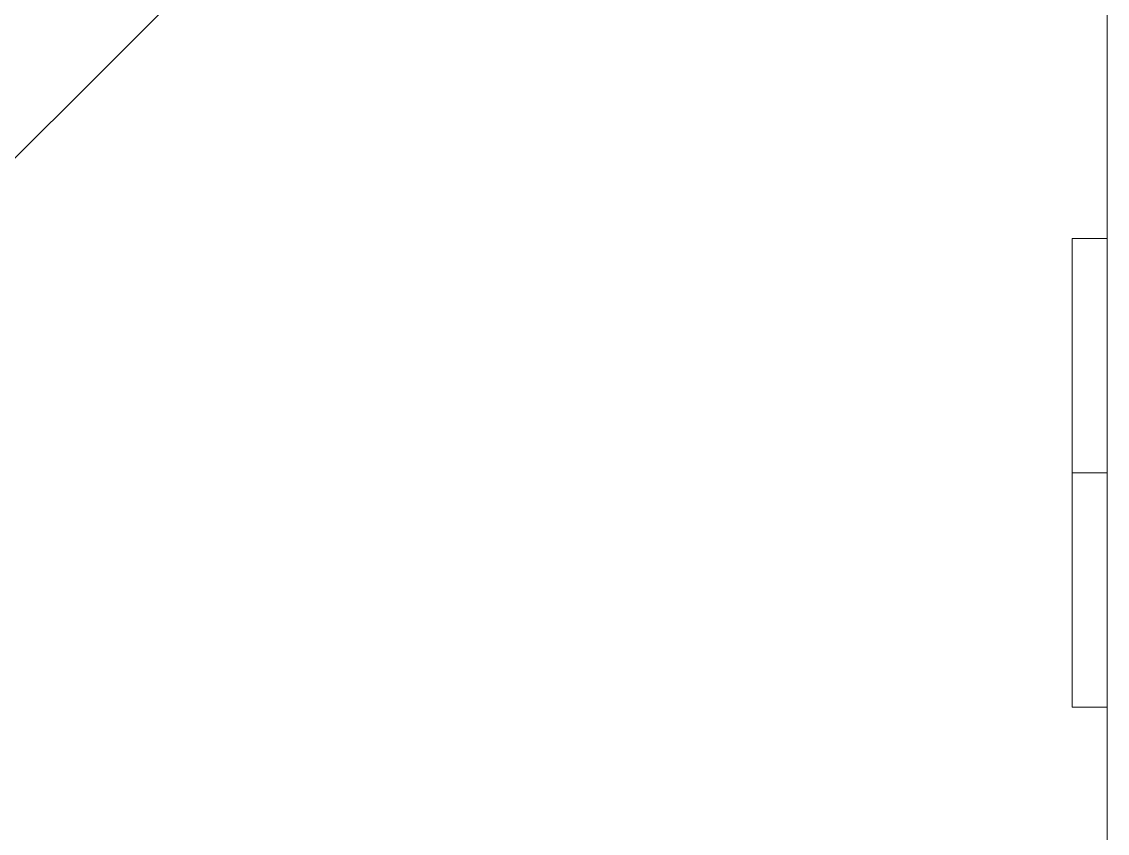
# Model space of a CAD drawing. Header units: millimetres. Extents: x 0 to 36000, y -150 to 30000.
# Drawn here: x 26745 to 36000, y 14925 to 21849 of the extents above; entities that cross this region are included whole.
import ezdxf

# ---------------------------------------------------------------- set-up
doc = ezdxf.new("R2010")
doc.units = ezdxf.units.MM
doc.layers.add('A-FLOR', color=192, linetype='Continuous', lineweight=9)
doc.layers.add('A-WALL', color=113, linetype='Continuous', lineweight=18)

msp = doc.modelspace()

# ---------------------------------------------------------------- meshes
at = {"layer": 'A-FLOR'}
mesh = msp.add_polyface(dxfattribs=at)
corners = [(36000, 30000, 3800), (36000, 0, 3800), (24000, 0, 3800), (24000, 18000, 3800), (0, 18000, 3800), (0, 30000, 3800)]
mesh.append_faces([[corners[k] for k in face] for face in [(1, 2, 3, 0)]], dxfattribs={"vtx2": -1})
mesh.append_faces([[corners[k] for k in face] for face in [(3, 4, 5, 0)]], dxfattribs={"vtx3": -1})
mesh = msp.add_polyface(dxfattribs=at)
corners = [(36000, 30000, 4000), (0, 30000, 4000), (0, 18000, 4000), (24000, 18000, 4000), (24000, 0, 4000), (36000, 0, 4000)]
mesh.append_faces([[corners[k] for k in face] for face in [(1, 2, 3, 0)]], dxfattribs={"vtx2": -1})
mesh.append_faces([[corners[k] for k in face] for face in [(3, 4, 5, 0)]], dxfattribs={"vtx3": -1})
mesh = msp.add_polyface(dxfattribs=at)
corners = [(36000, 30000, 7800), (36000, 0, 7800), (24000, 0, 7800), (24000, 18000, 7800), (0, 18000, 7800), (0, 30000, 7800)]
mesh.append_faces([[corners[k] for k in face] for face in [(1, 2, 3, 0)]], dxfattribs={"vtx2": -1})
mesh.append_faces([[corners[k] for k in face] for face in [(3, 4, 5, 0)]], dxfattribs={"vtx3": -1})
mesh = msp.add_polyface(dxfattribs=at)
corners = [(36000, 30000, 8000), (0, 30000, 8000), (0, 18000, 8000), (24000, 18000, 8000), (24000, 0, 8000), (36000, 0, 8000)]
mesh.append_faces([[corners[k] for k in face] for face in [(1, 2, 3, 0)]], dxfattribs={"vtx2": -1})
mesh.append_faces([[corners[k] for k in face] for face in [(3, 4, 5, 0)]], dxfattribs={"vtx3": -1})
mesh = msp.add_polyface(dxfattribs=at)
corners = [(36000, 30000, 11800), (36000, 0, 11800), (24000, 0, 11800), (24000, 18000, 11800), (0, 18000, 11800), (0, 30000, 11800)]
mesh.append_faces([[corners[k] for k in face] for face in [(1, 2, 3, 0)]], dxfattribs={"vtx2": -1})
mesh.append_faces([[corners[k] for k in face] for face in [(3, 4, 5, 0)]], dxfattribs={"vtx3": -1})
mesh = msp.add_polyface(dxfattribs=at)
corners = [(36000, 30000, 12000), (0, 30000, 12000), (0, 18000, 12000), (24000, 18000, 12000), (24000, 0, 12000), (36000, 0, 12000)]
mesh.append_faces([[corners[k] for k in face] for face in [(1, 2, 3, 0)]], dxfattribs={"vtx2": -1})
mesh.append_faces([[corners[k] for k in face] for face in [(3, 4, 5, 0)]], dxfattribs={"vtx3": -1})
mesh = msp.add_polyface(dxfattribs=at)
corners = [(36000, 30000, 15800), (36000, 0, 15800), (24000, 0, 15800), (24000, 18000, 15800), (0, 18000, 15800), (0, 30000, 15800)]
mesh.append_faces([[corners[k] for k in face] for face in [(1, 2, 3, 0)]], dxfattribs={"vtx2": -1})
mesh.append_faces([[corners[k] for k in face] for face in [(3, 4, 5, 0)]], dxfattribs={"vtx3": -1})
mesh = msp.add_polyface(dxfattribs=at)
corners = [(36000, 30000, 16000), (0, 30000, 16000), (0, 18000, 16000), (24000, 18000, 16000), (24000, 0, 16000), (36000, 0, 16000)]
mesh.append_faces([[corners[k] for k in face] for face in [(1, 2, 3, 0)]], dxfattribs={"vtx2": -1})
mesh.append_faces([[corners[k] for k in face] for face in [(3, 4, 5, 0)]], dxfattribs={"vtx3": -1})
mesh = msp.add_polyface(dxfattribs=at)
corners = [(36000, 30000, 19800), (36000, 0, 19800), (24000, 0, 19800), (24000, 18000, 19800), (0, 18000, 19800), (0, 30000, 19800)]
mesh.append_faces([[corners[k] for k in face] for face in [(1, 2, 3, 0)]], dxfattribs={"vtx2": -1})
mesh.append_faces([[corners[k] for k in face] for face in [(3, 4, 5, 0)]], dxfattribs={"vtx3": -1})
mesh = msp.add_polyface(dxfattribs=at)
corners = [(36000, 30000, 20000), (0, 30000, 20000), (0, 18000, 20000), (24000, 18000, 20000), (24000, 0, 20000), (36000, 0, 20000)]
mesh.append_faces([[corners[k] for k in face] for face in [(1, 2, 3, 0)]], dxfattribs={"vtx2": -1})
mesh.append_faces([[corners[k] for k in face] for face in [(3, 4, 5, 0)]], dxfattribs={"vtx3": -1})
mesh = msp.add_polyface(dxfattribs=at)
corners = [(36000, 30000, 23800), (36000, 0, 23800), (24000, 0, 23800), (24000, 18000, 23800), (0, 18000, 23800), (0, 30000, 23800)]
mesh.append_faces([[corners[k] for k in face] for face in [(1, 2, 3, 0)]], dxfattribs={"vtx2": -1})
mesh.append_faces([[corners[k] for k in face] for face in [(3, 4, 5, 0)]], dxfattribs={"vtx3": -1})
mesh = msp.add_polyface(dxfattribs=at)
corners = [(36000, 30000, 24000), (0, 30000, 24000), (0, 18000, 24000), (24000, 18000, 24000), (24000, 0, 24000), (36000, 0, 24000)]
mesh.append_faces([[corners[k] for k in face] for face in [(1, 2, 3, 0)]], dxfattribs={"vtx2": -1})
mesh.append_faces([[corners[k] for k in face] for face in [(3, 4, 5, 0)]], dxfattribs={"vtx3": -1})
mesh = msp.add_polyface(dxfattribs=at)
corners = [(36000, 30000, 27800), (36000, 0, 27800), (24000, 0, 27800), (24000, 18000, 27800), (0, 18000, 27800), (0, 30000, 27800)]
mesh.append_faces([[corners[k] for k in face] for face in [(1, 2, 3, 0)]], dxfattribs={"vtx2": -1})
mesh.append_faces([[corners[k] for k in face] for face in [(3, 4, 5, 0)]], dxfattribs={"vtx3": -1})
mesh = msp.add_polyface(dxfattribs=at)
corners = [(36000, 30000, 28000), (0, 30000, 28000), (0, 18000, 28000), (24000, 18000, 28000), (24000, 0, 28000), (36000, 0, 28000)]
mesh.append_faces([[corners[k] for k in face] for face in [(1, 2, 3, 0)]], dxfattribs={"vtx2": -1})
mesh.append_faces([[corners[k] for k in face] for face in [(3, 4, 5, 0)]], dxfattribs={"vtx3": -1})
mesh = msp.add_polyface(dxfattribs=at)
corners = [(36000, 30000, 31800), (36000, 0, 31800), (24000, 0, 31800), (24000, 18000, 31800), (0, 18000, 31800), (0, 30000, 31800)]
mesh.append_faces([[corners[k] for k in face] for face in [(1, 2, 3, 0)]], dxfattribs={"vtx2": -1})
mesh.append_faces([[corners[k] for k in face] for face in [(3, 4, 5, 0)]], dxfattribs={"vtx3": -1})
mesh = msp.add_polyface(dxfattribs=at)
corners = [(36000, 30000, 32000), (0, 30000, 32000), (0, 18000, 32000), (24000, 18000, 32000), (24000, 0, 32000), (36000, 0, 32000)]
mesh.append_faces([[corners[k] for k in face] for face in [(1, 2, 3, 0)]], dxfattribs={"vtx2": -1})
mesh.append_faces([[corners[k] for k in face] for face in [(3, 4, 5, 0)]], dxfattribs={"vtx3": -1})
mesh = msp.add_polyface(dxfattribs=at)
corners = [(36000, 30000, 35800), (36000, 0, 35800), (24000, 0, 35800), (24000, 18000, 35800), (0, 18000, 35800), (0, 30000, 35800)]
mesh.append_faces([[corners[k] for k in face] for face in [(1, 2, 3, 0)]], dxfattribs={"vtx2": -1})
mesh.append_faces([[corners[k] for k in face] for face in [(3, 4, 5, 0)]], dxfattribs={"vtx3": -1})
mesh = msp.add_polyface(dxfattribs=at)
corners = [(36000, 30000, 36000), (0, 30000, 36000), (0, 18000, 36000), (24000, 18000, 36000), (24000, 0, 36000), (36000, 0, 36000)]
mesh.append_faces([[corners[k] for k in face] for face in [(1, 2, 3, 0)]], dxfattribs={"vtx2": -1})
mesh.append_faces([[corners[k] for k in face] for face in [(3, 4, 5, 0)]], dxfattribs={"vtx3": -1})
mesh = msp.add_polyface(dxfattribs=at)
corners = [(36000, 30000, 39800), (36000, 0, 39800), (24000, 0, 39800), (24000, 18000, 39800), (0, 18000, 39800), (0, 30000, 39800)]
mesh.append_faces([[corners[k] for k in face] for face in [(1, 2, 3, 0)]], dxfattribs={"vtx2": -1})
mesh.append_faces([[corners[k] for k in face] for face in [(3, 4, 5, 0)]], dxfattribs={"vtx3": -1})
mesh = msp.add_polyface(dxfattribs=at)
corners = [(36000, 30000, 40000), (0, 30000, 40000), (0, 18000, 40000), (24000, 18000, 40000), (24000, 0, 40000), (36000, 0, 40000)]
mesh.append_faces([[corners[k] for k in face] for face in [(1, 2, 3, 0)]], dxfattribs={"vtx2": -1})
mesh.append_faces([[corners[k] for k in face] for face in [(3, 4, 5, 0)]], dxfattribs={"vtx3": -1})
mesh = msp.add_polyface(dxfattribs=at)
corners = [(36000, 0, 3800), (36000, 30000, 3800), (36000, 30000, 4000), (36000, 0, 4000)]
mesh.append_faces([[corners[k] for k in face] for face in [(3, 0, 1, 2)]])
mesh = msp.add_polyface(dxfattribs=at)
corners = [(36000, 0, 7800), (36000, 30000, 7800), (36000, 30000, 8000), (36000, 0, 8000)]
mesh.append_faces([[corners[k] for k in face] for face in [(3, 0, 1, 2)]])
mesh = msp.add_polyface(dxfattribs=at)
corners = [(36000, 0, 11800), (36000, 30000, 11800), (36000, 30000, 12000), (36000, 0, 12000)]
mesh.append_faces([[corners[k] for k in face] for face in [(3, 0, 1, 2)]])
mesh = msp.add_polyface(dxfattribs=at)
corners = [(36000, 0, 15800), (36000, 30000, 15800), (36000, 30000, 16000), (36000, 0, 16000)]
mesh.append_faces([[corners[k] for k in face] for face in [(3, 0, 1, 2)]])
mesh = msp.add_polyface(dxfattribs=at)
corners = [(36000, 0, 19800), (36000, 30000, 19800), (36000, 30000, 20000), (36000, 0, 20000)]
mesh.append_faces([[corners[k] for k in face] for face in [(3, 0, 1, 2)]])
mesh = msp.add_polyface(dxfattribs=at)
corners = [(36000, 0, 23800), (36000, 30000, 23800), (36000, 30000, 24000), (36000, 0, 24000)]
mesh.append_faces([[corners[k] for k in face] for face in [(3, 0, 1, 2)]])
mesh = msp.add_polyface(dxfattribs=at)
corners = [(36000, 0, 27800), (36000, 30000, 27800), (36000, 30000, 28000), (36000, 0, 28000)]
mesh.append_faces([[corners[k] for k in face] for face in [(3, 0, 1, 2)]])
mesh = msp.add_polyface(dxfattribs=at)
corners = [(36000, 0, 31800), (36000, 30000, 31800), (36000, 30000, 32000), (36000, 0, 32000)]
mesh.append_faces([[corners[k] for k in face] for face in [(3, 0, 1, 2)]])
mesh = msp.add_polyface(dxfattribs=at)
corners = [(36000, 0, 35800), (36000, 30000, 35800), (36000, 30000, 36000), (36000, 0, 36000)]
mesh.append_faces([[corners[k] for k in face] for face in [(3, 0, 1, 2)]])
mesh = msp.add_polyface(dxfattribs=at)
corners = [(36000, 0, 39800), (36000, 30000, 39800), (36000, 30000, 40000), (36000, 0, 40000)]
mesh.append_faces([[corners[k] for k in face] for face in [(3, 0, 1, 2)]])
at = {"layer": 'A-WALL'}
mesh = msp.add_polyface(dxfattribs=at)
corners = [(35700, 20000), (35700, 18000), (35700, 18000, 3800), (35700, 20000, 3800)]
mesh.append_faces([[corners[k] for k in face] for face in [(3, 0, 1, 2)]])
mesh = msp.add_polyface(dxfattribs=at)
corners = [(35700, 18000), (35700, 20000), (36000, 20000), (36000, 18000)]
mesh.append_faces([[corners[k] for k in face] for face in [(0, 1, 2, 3)]])
mesh = msp.add_polyface(dxfattribs=at)
corners = [(35700, 20000), (35700, 20000, 3800), (36000, 20000, 3800), (36000, 20000)]
mesh.append_faces([[corners[k] for k in face] for face in [(0, 1, 2, 3)]])
mesh = msp.add_polyface(dxfattribs=at)
corners = [(35700, 20000, 3800), (35700, 18000, 3800), (36000, 18000, 3800), (36000, 20000, 3800)]
mesh.append_faces([[corners[k] for k in face] for face in [(3, 0, 1, 2)]])
mesh = msp.add_polyface(dxfattribs=at)
corners = [(35700, 20000, 4000), (35700, 18000, 4000), (35700, 18000, 7800), (35700, 20000, 7800)]
mesh.append_faces([[corners[k] for k in face] for face in [(3, 0, 1, 2)]])
mesh = msp.add_polyface(dxfattribs=at)
corners = [(35700, 18000, 4000), (35700, 20000, 4000), (36000, 20000, 4000), (36000, 18000, 4000)]
mesh.append_faces([[corners[k] for k in face] for face in [(0, 1, 2, 3)]])
mesh = msp.add_polyface(dxfattribs=at)
corners = [(35700, 20000, 4000), (35700, 20000, 7800), (36000, 20000, 7800), (36000, 20000, 4000)]
mesh.append_faces([[corners[k] for k in face] for face in [(0, 1, 2, 3)]])
mesh = msp.add_polyface(dxfattribs=at)
corners = [(35700, 20000, 7800), (35700, 18000, 7800), (36000, 18000, 7800), (36000, 20000, 7800)]
mesh.append_faces([[corners[k] for k in face] for face in [(3, 0, 1, 2)]])
mesh = msp.add_polyface(dxfattribs=at)
corners = [(35700, 20000, 8000), (35700, 18000, 8000), (35700, 18000, 11800), (35700, 20000, 11800)]
mesh.append_faces([[corners[k] for k in face] for face in [(3, 0, 1, 2)]])
mesh = msp.add_polyface(dxfattribs=at)
corners = [(35700, 18000, 8000), (35700, 20000, 8000), (36000, 20000, 8000), (36000, 18000, 8000)]
mesh.append_faces([[corners[k] for k in face] for face in [(0, 1, 2, 3)]])
mesh = msp.add_polyface(dxfattribs=at)
corners = [(35700, 20000, 8000), (35700, 20000, 11800), (36000, 20000, 11800), (36000, 20000, 8000)]
mesh.append_faces([[corners[k] for k in face] for face in [(0, 1, 2, 3)]])
mesh = msp.add_polyface(dxfattribs=at)
corners = [(35700, 20000, 11800), (35700, 18000, 11800), (36000, 18000, 11800), (36000, 20000, 11800)]
mesh.append_faces([[corners[k] for k in face] for face in [(3, 0, 1, 2)]])
mesh = msp.add_polyface(dxfattribs=at)
corners = [(35700, 20000, 12000), (35700, 18000, 12000), (35700, 18000, 15800), (35700, 20000, 15800)]
mesh.append_faces([[corners[k] for k in face] for face in [(3, 0, 1, 2)]])
mesh = msp.add_polyface(dxfattribs=at)
corners = [(35700, 18000, 12000), (35700, 20000, 12000), (36000, 20000, 12000), (36000, 18000, 12000)]
mesh.append_faces([[corners[k] for k in face] for face in [(0, 1, 2, 3)]])
mesh = msp.add_polyface(dxfattribs=at)
corners = [(35700, 20000, 12000), (35700, 20000, 15800), (36000, 20000, 15800), (36000, 20000, 12000)]
mesh.append_faces([[corners[k] for k in face] for face in [(0, 1, 2, 3)]])
mesh = msp.add_polyface(dxfattribs=at)
corners = [(35700, 20000, 15800), (35700, 18000, 15800), (36000, 18000, 15800), (36000, 20000, 15800)]
mesh.append_faces([[corners[k] for k in face] for face in [(3, 0, 1, 2)]])
mesh = msp.add_polyface(dxfattribs=at)
corners = [(35700, 20000, 16000), (35700, 18000, 16000), (35700, 18000, 19800), (35700, 20000, 19800)]
mesh.append_faces([[corners[k] for k in face] for face in [(3, 0, 1, 2)]])
mesh = msp.add_polyface(dxfattribs=at)
corners = [(35700, 18000, 16000), (35700, 20000, 16000), (36000, 20000, 16000), (36000, 18000, 16000)]
mesh.append_faces([[corners[k] for k in face] for face in [(0, 1, 2, 3)]])
mesh = msp.add_polyface(dxfattribs=at)
corners = [(35700, 20000, 16000), (35700, 20000, 19800), (36000, 20000, 19800), (36000, 20000, 16000)]
mesh.append_faces([[corners[k] for k in face] for face in [(0, 1, 2, 3)]])
mesh = msp.add_polyface(dxfattribs=at)
corners = [(35700, 20000, 19800), (35700, 18000, 19800), (36000, 18000, 19800), (36000, 20000, 19800)]
mesh.append_faces([[corners[k] for k in face] for face in [(3, 0, 1, 2)]])
mesh = msp.add_polyface(dxfattribs=at)
corners = [(35700, 20000, 20000), (35700, 18000, 20000), (35700, 18000, 23800), (35700, 20000, 23800)]
mesh.append_faces([[corners[k] for k in face] for face in [(3, 0, 1, 2)]])
mesh = msp.add_polyface(dxfattribs=at)
corners = [(35700, 18000, 20000), (35700, 20000, 20000), (36000, 20000, 20000), (36000, 18000, 20000)]
mesh.append_faces([[corners[k] for k in face] for face in [(0, 1, 2, 3)]])
mesh = msp.add_polyface(dxfattribs=at)
corners = [(35700, 20000, 20000), (35700, 20000, 23800), (36000, 20000, 23800), (36000, 20000, 20000)]
mesh.append_faces([[corners[k] for k in face] for face in [(0, 1, 2, 3)]])
mesh = msp.add_polyface(dxfattribs=at)
corners = [(35700, 20000, 23800), (35700, 18000, 23800), (36000, 18000, 23800), (36000, 20000, 23800)]
mesh.append_faces([[corners[k] for k in face] for face in [(3, 0, 1, 2)]])
mesh = msp.add_polyface(dxfattribs=at)
corners = [(35700, 20000, 24000), (35700, 18000, 24000), (35700, 18000, 27800), (35700, 20000, 27800)]
mesh.append_faces([[corners[k] for k in face] for face in [(3, 0, 1, 2)]])
mesh = msp.add_polyface(dxfattribs=at)
corners = [(35700, 18000, 24000), (35700, 20000, 24000), (36000, 20000, 24000), (36000, 18000, 24000)]
mesh.append_faces([[corners[k] for k in face] for face in [(0, 1, 2, 3)]])
mesh = msp.add_polyface(dxfattribs=at)
corners = [(35700, 20000, 24000), (35700, 20000, 27800), (36000, 20000, 27800), (36000, 20000, 24000)]
mesh.append_faces([[corners[k] for k in face] for face in [(0, 1, 2, 3)]])
mesh = msp.add_polyface(dxfattribs=at)
corners = [(35700, 20000, 27800), (35700, 18000, 27800), (36000, 18000, 27800), (36000, 20000, 27800)]
mesh.append_faces([[corners[k] for k in face] for face in [(3, 0, 1, 2)]])
mesh = msp.add_polyface(dxfattribs=at)
corners = [(35700, 20000, 28000), (35700, 18000, 28000), (35700, 18000, 31800), (35700, 20000, 31800)]
mesh.append_faces([[corners[k] for k in face] for face in [(3, 0, 1, 2)]])
mesh = msp.add_polyface(dxfattribs=at)
corners = [(35700, 18000, 28000), (35700, 20000, 28000), (36000, 20000, 28000), (36000, 18000, 28000)]
mesh.append_faces([[corners[k] for k in face] for face in [(0, 1, 2, 3)]])
mesh = msp.add_polyface(dxfattribs=at)
corners = [(35700, 20000, 28000), (35700, 20000, 31800), (36000, 20000, 31800), (36000, 20000, 28000)]
mesh.append_faces([[corners[k] for k in face] for face in [(0, 1, 2, 3)]])
mesh = msp.add_polyface(dxfattribs=at)
corners = [(35700, 20000, 31800), (35700, 18000, 31800), (36000, 18000, 31800), (36000, 20000, 31800)]
mesh.append_faces([[corners[k] for k in face] for face in [(3, 0, 1, 2)]])
mesh = msp.add_polyface(dxfattribs=at)
corners = [(35700, 20000, 32000), (35700, 18000, 32000), (35700, 18000, 35800), (35700, 20000, 35800)]
mesh.append_faces([[corners[k] for k in face] for face in [(3, 0, 1, 2)]])
mesh = msp.add_polyface(dxfattribs=at)
corners = [(35700, 18000, 32000), (35700, 20000, 32000), (36000, 20000, 32000), (36000, 18000, 32000)]
mesh.append_faces([[corners[k] for k in face] for face in [(0, 1, 2, 3)]])
mesh = msp.add_polyface(dxfattribs=at)
corners = [(35700, 20000, 32000), (35700, 20000, 35800), (36000, 20000, 35800), (36000, 20000, 32000)]
mesh.append_faces([[corners[k] for k in face] for face in [(0, 1, 2, 3)]])
mesh = msp.add_polyface(dxfattribs=at)
corners = [(35700, 20000, 35800), (35700, 18000, 35800), (36000, 18000, 35800), (36000, 20000, 35800)]
mesh.append_faces([[corners[k] for k in face] for face in [(3, 0, 1, 2)]])
mesh = msp.add_polyface(dxfattribs=at)
corners = [(35700, 20000, 36000), (35700, 18000, 36000), (35700, 18000, 39800), (35700, 20000, 39800)]
mesh.append_faces([[corners[k] for k in face] for face in [(3, 0, 1, 2)]])
mesh = msp.add_polyface(dxfattribs=at)
corners = [(35700, 18000, 36000), (35700, 20000, 36000), (36000, 20000, 36000), (36000, 18000, 36000)]
mesh.append_faces([[corners[k] for k in face] for face in [(0, 1, 2, 3)]])
mesh = msp.add_polyface(dxfattribs=at)
corners = [(35700, 20000, 36000), (35700, 20000, 39800), (36000, 20000, 39800), (36000, 20000, 36000)]
mesh.append_faces([[corners[k] for k in face] for face in [(0, 1, 2, 3)]])
mesh = msp.add_polyface(dxfattribs=at)
corners = [(35700, 20000, 39800), (35700, 18000, 39800), (36000, 18000, 39800), (36000, 20000, 39800)]
mesh.append_faces([[corners[k] for k in face] for face in [(3, 0, 1, 2)]])
mesh = msp.add_polyface(dxfattribs=at)
corners = [(36000, 20000), (36000, 20000, 3800), (36000, 18000, 3800), (36000, 18000)]
mesh.append_faces([[corners[k] for k in face] for face in [(2, 3, 0, 1)]])
mesh = msp.add_polyface(dxfattribs=at)
corners = [(36000, 20000, 4000), (36000, 20000, 7800), (36000, 18000, 7800), (36000, 18000, 4000)]
mesh.append_faces([[corners[k] for k in face] for face in [(2, 3, 0, 1)]])
mesh = msp.add_polyface(dxfattribs=at)
corners = [(36000, 20000, 8000), (36000, 20000, 11800), (36000, 18000, 11800), (36000, 18000, 8000)]
mesh.append_faces([[corners[k] for k in face] for face in [(2, 3, 0, 1)]])
mesh = msp.add_polyface(dxfattribs=at)
corners = [(36000, 20000, 12000), (36000, 20000, 15800), (36000, 18000, 15800), (36000, 18000, 12000)]
mesh.append_faces([[corners[k] for k in face] for face in [(2, 3, 0, 1)]])
mesh = msp.add_polyface(dxfattribs=at)
corners = [(36000, 20000, 16000), (36000, 20000, 19800), (36000, 18000, 19800), (36000, 18000, 16000)]
mesh.append_faces([[corners[k] for k in face] for face in [(2, 3, 0, 1)]])
mesh = msp.add_polyface(dxfattribs=at)
corners = [(36000, 20000, 20000), (36000, 20000, 23800), (36000, 18000, 23800), (36000, 18000, 20000)]
mesh.append_faces([[corners[k] for k in face] for face in [(2, 3, 0, 1)]])
mesh = msp.add_polyface(dxfattribs=at)
corners = [(36000, 20000, 24000), (36000, 20000, 27800), (36000, 18000, 27800), (36000, 18000, 24000)]
mesh.append_faces([[corners[k] for k in face] for face in [(2, 3, 0, 1)]])
mesh = msp.add_polyface(dxfattribs=at)
corners = [(36000, 20000, 28000), (36000, 20000, 31800), (36000, 18000, 31800), (36000, 18000, 28000)]
mesh.append_faces([[corners[k] for k in face] for face in [(2, 3, 0, 1)]])
mesh = msp.add_polyface(dxfattribs=at)
corners = [(36000, 20000, 32000), (36000, 20000, 35800), (36000, 18000, 35800), (36000, 18000, 32000)]
mesh.append_faces([[corners[k] for k in face] for face in [(2, 3, 0, 1)]])
mesh = msp.add_polyface(dxfattribs=at)
corners = [(36000, 20000, 36000), (36000, 20000, 39800), (36000, 18000, 39800), (36000, 18000, 36000)]
mesh.append_faces([[corners[k] for k in face] for face in [(2, 3, 0, 1)]])
mesh = msp.add_polyface(dxfattribs=at)
corners = [(35700, 18000, 3800), (35700, 18000), (36000, 18000), (36000, 18000, 3800)]
mesh.append_faces([[corners[k] for k in face] for face in [(0, 1, 2, 3)]])
mesh = msp.add_polyface(dxfattribs=at)
corners = [(35700, 18000), (35700, 16000), (35700, 16000, 3800), (35700, 18000, 3800)]
mesh.append_faces([[corners[k] for k in face] for face in [(3, 0, 1, 2)]])
mesh = msp.add_polyface(dxfattribs=at)
corners = [(35700, 16000), (35700, 18000), (36000, 18000), (36000, 16000)]
mesh.append_faces([[corners[k] for k in face] for face in [(0, 1, 2, 3)]])
mesh = msp.add_polyface(dxfattribs=at)
corners = [(35700, 18000), (35700, 18000, 3800), (36000, 18000, 3800), (36000, 18000)]
mesh.append_faces([[corners[k] for k in face] for face in [(0, 1, 2, 3)]])
mesh = msp.add_polyface(dxfattribs=at)
corners = [(35700, 18000, 3800), (35700, 16000, 3800), (36000, 16000, 3800), (36000, 18000, 3800)]
mesh.append_faces([[corners[k] for k in face] for face in [(3, 0, 1, 2)]])
mesh = msp.add_polyface(dxfattribs=at)
corners = [(35700, 18000, 7800), (35700, 18000, 4000), (36000, 18000, 4000), (36000, 18000, 7800)]
mesh.append_faces([[corners[k] for k in face] for face in [(0, 1, 2, 3)]])
mesh = msp.add_polyface(dxfattribs=at)
corners = [(35700, 18000, 4000), (35700, 16000, 4000), (35700, 16000, 7800), (35700, 18000, 7800)]
mesh.append_faces([[corners[k] for k in face] for face in [(3, 0, 1, 2)]])
mesh = msp.add_polyface(dxfattribs=at)
corners = [(35700, 16000, 4000), (35700, 18000, 4000), (36000, 18000, 4000), (36000, 16000, 4000)]
mesh.append_faces([[corners[k] for k in face] for face in [(0, 1, 2, 3)]])
mesh = msp.add_polyface(dxfattribs=at)
corners = [(35700, 18000, 4000), (35700, 18000, 7800), (36000, 18000, 7800), (36000, 18000, 4000)]
mesh.append_faces([[corners[k] for k in face] for face in [(0, 1, 2, 3)]])
mesh = msp.add_polyface(dxfattribs=at)
corners = [(35700, 18000, 7800), (35700, 16000, 7800), (36000, 16000, 7800), (36000, 18000, 7800)]
mesh.append_faces([[corners[k] for k in face] for face in [(3, 0, 1, 2)]])
mesh = msp.add_polyface(dxfattribs=at)
corners = [(35700, 18000, 11800), (35700, 18000, 8000), (36000, 18000, 8000), (36000, 18000, 11800)]
mesh.append_faces([[corners[k] for k in face] for face in [(0, 1, 2, 3)]])
mesh = msp.add_polyface(dxfattribs=at)
corners = [(35700, 18000, 8000), (35700, 16000, 8000), (35700, 16000, 11800), (35700, 18000, 11800)]
mesh.append_faces([[corners[k] for k in face] for face in [(3, 0, 1, 2)]])
mesh = msp.add_polyface(dxfattribs=at)
corners = [(35700, 16000, 8000), (35700, 18000, 8000), (36000, 18000, 8000), (36000, 16000, 8000)]
mesh.append_faces([[corners[k] for k in face] for face in [(0, 1, 2, 3)]])
mesh = msp.add_polyface(dxfattribs=at)
corners = [(35700, 18000, 8000), (35700, 18000, 11800), (36000, 18000, 11800), (36000, 18000, 8000)]
mesh.append_faces([[corners[k] for k in face] for face in [(0, 1, 2, 3)]])
mesh = msp.add_polyface(dxfattribs=at)
corners = [(35700, 18000, 11800), (35700, 16000, 11800), (36000, 16000, 11800), (36000, 18000, 11800)]
mesh.append_faces([[corners[k] for k in face] for face in [(3, 0, 1, 2)]])
mesh = msp.add_polyface(dxfattribs=at)
corners = [(35700, 18000, 15800), (35700, 18000, 12000), (36000, 18000, 12000), (36000, 18000, 15800)]
mesh.append_faces([[corners[k] for k in face] for face in [(0, 1, 2, 3)]])
mesh = msp.add_polyface(dxfattribs=at)
corners = [(35700, 18000, 12000), (35700, 16000, 12000), (35700, 16000, 15800), (35700, 18000, 15800)]
mesh.append_faces([[corners[k] for k in face] for face in [(3, 0, 1, 2)]])
mesh = msp.add_polyface(dxfattribs=at)
corners = [(35700, 16000, 12000), (35700, 18000, 12000), (36000, 18000, 12000), (36000, 16000, 12000)]
mesh.append_faces([[corners[k] for k in face] for face in [(0, 1, 2, 3)]])
mesh = msp.add_polyface(dxfattribs=at)
corners = [(35700, 18000, 12000), (35700, 18000, 15800), (36000, 18000, 15800), (36000, 18000, 12000)]
mesh.append_faces([[corners[k] for k in face] for face in [(0, 1, 2, 3)]])
mesh = msp.add_polyface(dxfattribs=at)
corners = [(35700, 18000, 15800), (35700, 16000, 15800), (36000, 16000, 15800), (36000, 18000, 15800)]
mesh.append_faces([[corners[k] for k in face] for face in [(3, 0, 1, 2)]])
mesh = msp.add_polyface(dxfattribs=at)
corners = [(35700, 18000, 19800), (35700, 18000, 16000), (36000, 18000, 16000), (36000, 18000, 19800)]
mesh.append_faces([[corners[k] for k in face] for face in [(0, 1, 2, 3)]])
mesh = msp.add_polyface(dxfattribs=at)
corners = [(35700, 18000, 16000), (35700, 16000, 16000), (35700, 16000, 19800), (35700, 18000, 19800)]
mesh.append_faces([[corners[k] for k in face] for face in [(3, 0, 1, 2)]])
mesh = msp.add_polyface(dxfattribs=at)
corners = [(35700, 16000, 16000), (35700, 18000, 16000), (36000, 18000, 16000), (36000, 16000, 16000)]
mesh.append_faces([[corners[k] for k in face] for face in [(0, 1, 2, 3)]])
mesh = msp.add_polyface(dxfattribs=at)
corners = [(35700, 18000, 16000), (35700, 18000, 19800), (36000, 18000, 19800), (36000, 18000, 16000)]
mesh.append_faces([[corners[k] for k in face] for face in [(0, 1, 2, 3)]])
mesh = msp.add_polyface(dxfattribs=at)
corners = [(35700, 18000, 19800), (35700, 16000, 19800), (36000, 16000, 19800), (36000, 18000, 19800)]
mesh.append_faces([[corners[k] for k in face] for face in [(3, 0, 1, 2)]])
mesh = msp.add_polyface(dxfattribs=at)
corners = [(35700, 18000, 23800), (35700, 18000, 20000), (36000, 18000, 20000), (36000, 18000, 23800)]
mesh.append_faces([[corners[k] for k in face] for face in [(0, 1, 2, 3)]])
mesh = msp.add_polyface(dxfattribs=at)
corners = [(35700, 18000, 20000), (35700, 16000, 20000), (35700, 16000, 23800), (35700, 18000, 23800)]
mesh.append_faces([[corners[k] for k in face] for face in [(3, 0, 1, 2)]])
mesh = msp.add_polyface(dxfattribs=at)
corners = [(35700, 16000, 20000), (35700, 18000, 20000), (36000, 18000, 20000), (36000, 16000, 20000)]
mesh.append_faces([[corners[k] for k in face] for face in [(0, 1, 2, 3)]])
mesh = msp.add_polyface(dxfattribs=at)
corners = [(35700, 18000, 20000), (35700, 18000, 23800), (36000, 18000, 23800), (36000, 18000, 20000)]
mesh.append_faces([[corners[k] for k in face] for face in [(0, 1, 2, 3)]])
mesh = msp.add_polyface(dxfattribs=at)
corners = [(35700, 18000, 23800), (35700, 16000, 23800), (36000, 16000, 23800), (36000, 18000, 23800)]
mesh.append_faces([[corners[k] for k in face] for face in [(3, 0, 1, 2)]])
mesh = msp.add_polyface(dxfattribs=at)
corners = [(35700, 18000, 27800), (35700, 18000, 24000), (36000, 18000, 24000), (36000, 18000, 27800)]
mesh.append_faces([[corners[k] for k in face] for face in [(0, 1, 2, 3)]])
mesh = msp.add_polyface(dxfattribs=at)
corners = [(35700, 18000, 24000), (35700, 16000, 24000), (35700, 16000, 27800), (35700, 18000, 27800)]
mesh.append_faces([[corners[k] for k in face] for face in [(3, 0, 1, 2)]])
mesh = msp.add_polyface(dxfattribs=at)
corners = [(35700, 16000, 24000), (35700, 18000, 24000), (36000, 18000, 24000), (36000, 16000, 24000)]
mesh.append_faces([[corners[k] for k in face] for face in [(0, 1, 2, 3)]])
mesh = msp.add_polyface(dxfattribs=at)
corners = [(35700, 18000, 24000), (35700, 18000, 27800), (36000, 18000, 27800), (36000, 18000, 24000)]
mesh.append_faces([[corners[k] for k in face] for face in [(0, 1, 2, 3)]])
mesh = msp.add_polyface(dxfattribs=at)
corners = [(35700, 18000, 27800), (35700, 16000, 27800), (36000, 16000, 27800), (36000, 18000, 27800)]
mesh.append_faces([[corners[k] for k in face] for face in [(3, 0, 1, 2)]])
mesh = msp.add_polyface(dxfattribs=at)
corners = [(35700, 18000, 31800), (35700, 18000, 28000), (36000, 18000, 28000), (36000, 18000, 31800)]
mesh.append_faces([[corners[k] for k in face] for face in [(0, 1, 2, 3)]])
mesh = msp.add_polyface(dxfattribs=at)
corners = [(35700, 18000, 28000), (35700, 16000, 28000), (35700, 16000, 31800), (35700, 18000, 31800)]
mesh.append_faces([[corners[k] for k in face] for face in [(3, 0, 1, 2)]])
mesh = msp.add_polyface(dxfattribs=at)
corners = [(35700, 16000, 28000), (35700, 18000, 28000), (36000, 18000, 28000), (36000, 16000, 28000)]
mesh.append_faces([[corners[k] for k in face] for face in [(0, 1, 2, 3)]])
mesh = msp.add_polyface(dxfattribs=at)
corners = [(35700, 18000, 28000), (35700, 18000, 31800), (36000, 18000, 31800), (36000, 18000, 28000)]
mesh.append_faces([[corners[k] for k in face] for face in [(0, 1, 2, 3)]])
mesh = msp.add_polyface(dxfattribs=at)
corners = [(35700, 18000, 31800), (35700, 16000, 31800), (36000, 16000, 31800), (36000, 18000, 31800)]
mesh.append_faces([[corners[k] for k in face] for face in [(3, 0, 1, 2)]])
mesh = msp.add_polyface(dxfattribs=at)
corners = [(35700, 18000, 35800), (35700, 18000, 32000), (36000, 18000, 32000), (36000, 18000, 35800)]
mesh.append_faces([[corners[k] for k in face] for face in [(0, 1, 2, 3)]])
mesh = msp.add_polyface(dxfattribs=at)
corners = [(35700, 18000, 32000), (35700, 16000, 32000), (35700, 16000, 35800), (35700, 18000, 35800)]
mesh.append_faces([[corners[k] for k in face] for face in [(3, 0, 1, 2)]])
mesh = msp.add_polyface(dxfattribs=at)
corners = [(35700, 16000, 32000), (35700, 18000, 32000), (36000, 18000, 32000), (36000, 16000, 32000)]
mesh.append_faces([[corners[k] for k in face] for face in [(0, 1, 2, 3)]])
mesh = msp.add_polyface(dxfattribs=at)
corners = [(35700, 18000, 32000), (35700, 18000, 35800), (36000, 18000, 35800), (36000, 18000, 32000)]
mesh.append_faces([[corners[k] for k in face] for face in [(0, 1, 2, 3)]])
mesh = msp.add_polyface(dxfattribs=at)
corners = [(35700, 18000, 35800), (35700, 16000, 35800), (36000, 16000, 35800), (36000, 18000, 35800)]
mesh.append_faces([[corners[k] for k in face] for face in [(3, 0, 1, 2)]])
mesh = msp.add_polyface(dxfattribs=at)
corners = [(35700, 18000, 39800), (35700, 18000, 36000), (36000, 18000, 36000), (36000, 18000, 39800)]
mesh.append_faces([[corners[k] for k in face] for face in [(0, 1, 2, 3)]])
mesh = msp.add_polyface(dxfattribs=at)
corners = [(35700, 18000, 36000), (35700, 16000, 36000), (35700, 16000, 39800), (35700, 18000, 39800)]
mesh.append_faces([[corners[k] for k in face] for face in [(3, 0, 1, 2)]])
mesh = msp.add_polyface(dxfattribs=at)
corners = [(35700, 16000, 36000), (35700, 18000, 36000), (36000, 18000, 36000), (36000, 16000, 36000)]
mesh.append_faces([[corners[k] for k in face] for face in [(0, 1, 2, 3)]])
mesh = msp.add_polyface(dxfattribs=at)
corners = [(35700, 18000, 36000), (35700, 18000, 39800), (36000, 18000, 39800), (36000, 18000, 36000)]
mesh.append_faces([[corners[k] for k in face] for face in [(0, 1, 2, 3)]])
mesh = msp.add_polyface(dxfattribs=at)
corners = [(35700, 18000, 39800), (35700, 16000, 39800), (36000, 16000, 39800), (36000, 18000, 39800)]
mesh.append_faces([[corners[k] for k in face] for face in [(3, 0, 1, 2)]])
mesh = msp.add_polyface(dxfattribs=at)
corners = [(36000, 18000), (36000, 18000, 3800), (36000, 16000, 3800), (36000, 16000)]
mesh.append_faces([[corners[k] for k in face] for face in [(2, 3, 0, 1)]])
mesh = msp.add_polyface(dxfattribs=at)
corners = [(36000, 18000, 4000), (36000, 18000, 7800), (36000, 16000, 7800), (36000, 16000, 4000)]
mesh.append_faces([[corners[k] for k in face] for face in [(2, 3, 0, 1)]])
mesh = msp.add_polyface(dxfattribs=at)
corners = [(36000, 18000, 8000), (36000, 18000, 11800), (36000, 16000, 11800), (36000, 16000, 8000)]
mesh.append_faces([[corners[k] for k in face] for face in [(2, 3, 0, 1)]])
mesh = msp.add_polyface(dxfattribs=at)
corners = [(36000, 18000, 12000), (36000, 18000, 15800), (36000, 16000, 15800), (36000, 16000, 12000)]
mesh.append_faces([[corners[k] for k in face] for face in [(2, 3, 0, 1)]])
mesh = msp.add_polyface(dxfattribs=at)
corners = [(36000, 18000, 16000), (36000, 18000, 19800), (36000, 16000, 19800), (36000, 16000, 16000)]
mesh.append_faces([[corners[k] for k in face] for face in [(2, 3, 0, 1)]])
mesh = msp.add_polyface(dxfattribs=at)
corners = [(36000, 18000, 20000), (36000, 18000, 23800), (36000, 16000, 23800), (36000, 16000, 20000)]
mesh.append_faces([[corners[k] for k in face] for face in [(2, 3, 0, 1)]])
mesh = msp.add_polyface(dxfattribs=at)
corners = [(36000, 18000, 24000), (36000, 18000, 27800), (36000, 16000, 27800), (36000, 16000, 24000)]
mesh.append_faces([[corners[k] for k in face] for face in [(2, 3, 0, 1)]])
mesh = msp.add_polyface(dxfattribs=at)
corners = [(36000, 18000, 28000), (36000, 18000, 31800), (36000, 16000, 31800), (36000, 16000, 28000)]
mesh.append_faces([[corners[k] for k in face] for face in [(2, 3, 0, 1)]])
mesh = msp.add_polyface(dxfattribs=at)
corners = [(36000, 18000, 32000), (36000, 18000, 35800), (36000, 16000, 35800), (36000, 16000, 32000)]
mesh.append_faces([[corners[k] for k in face] for face in [(2, 3, 0, 1)]])
mesh = msp.add_polyface(dxfattribs=at)
corners = [(36000, 18000, 36000), (36000, 18000, 39800), (36000, 16000, 39800), (36000, 16000, 36000)]
mesh.append_faces([[corners[k] for k in face] for face in [(2, 3, 0, 1)]])
mesh = msp.add_polyface(dxfattribs=at)
corners = [(35700, 16000, 3800), (35700, 16000), (36000, 16000), (36000, 16000, 3800)]
mesh.append_faces([[corners[k] for k in face] for face in [(0, 1, 2, 3)]])
mesh = msp.add_polyface(dxfattribs=at)
corners = [(35700, 16000, 7800), (35700, 16000, 4000), (36000, 16000, 4000), (36000, 16000, 7800)]
mesh.append_faces([[corners[k] for k in face] for face in [(0, 1, 2, 3)]])
mesh = msp.add_polyface(dxfattribs=at)
corners = [(35700, 16000, 11800), (35700, 16000, 8000), (36000, 16000, 8000), (36000, 16000, 11800)]
mesh.append_faces([[corners[k] for k in face] for face in [(0, 1, 2, 3)]])
mesh = msp.add_polyface(dxfattribs=at)
corners = [(35700, 16000, 15800), (35700, 16000, 12000), (36000, 16000, 12000), (36000, 16000, 15800)]
mesh.append_faces([[corners[k] for k in face] for face in [(0, 1, 2, 3)]])
mesh = msp.add_polyface(dxfattribs=at)
corners = [(35700, 16000, 19800), (35700, 16000, 16000), (36000, 16000, 16000), (36000, 16000, 19800)]
mesh.append_faces([[corners[k] for k in face] for face in [(0, 1, 2, 3)]])
mesh = msp.add_polyface(dxfattribs=at)
corners = [(35700, 16000, 23800), (35700, 16000, 20000), (36000, 16000, 20000), (36000, 16000, 23800)]
mesh.append_faces([[corners[k] for k in face] for face in [(0, 1, 2, 3)]])
mesh = msp.add_polyface(dxfattribs=at)
corners = [(35700, 16000, 27800), (35700, 16000, 24000), (36000, 16000, 24000), (36000, 16000, 27800)]
mesh.append_faces([[corners[k] for k in face] for face in [(0, 1, 2, 3)]])
mesh = msp.add_polyface(dxfattribs=at)
corners = [(35700, 16000, 31800), (35700, 16000, 28000), (36000, 16000, 28000), (36000, 16000, 31800)]
mesh.append_faces([[corners[k] for k in face] for face in [(0, 1, 2, 3)]])
mesh = msp.add_polyface(dxfattribs=at)
corners = [(35700, 16000, 35800), (35700, 16000, 32000), (36000, 16000, 32000), (36000, 16000, 35800)]
mesh.append_faces([[corners[k] for k in face] for face in [(0, 1, 2, 3)]])
mesh = msp.add_polyface(dxfattribs=at)
corners = [(35700, 16000, 39800), (35700, 16000, 36000), (36000, 16000, 36000), (36000, 16000, 39800)]
mesh.append_faces([[corners[k] for k in face] for face in [(0, 1, 2, 3)]])

doc.saveas('drawing.dxf')
